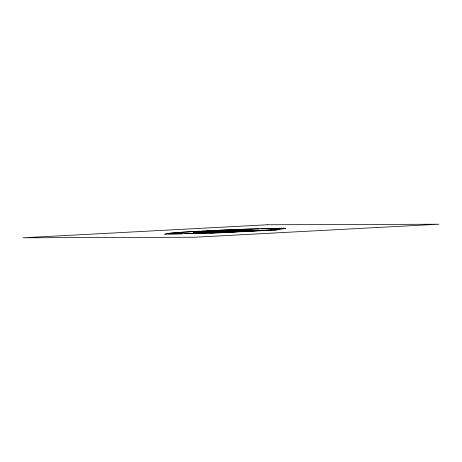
<?xml version="1.0" encoding="UTF-8"?>
<svg xmlns="http://www.w3.org/2000/svg" width="462" height="462" viewBox="0 0 462 462"><rect width="100%" height="100%" fill="white"/><g stroke="black" fill="none" stroke-linecap="round" stroke-linejoin="round"><path stroke-width="0.69" d="M204.672 232.45L203.078 232.322L222.078 230.994L251.75 229.926L250.958 230.093A29.73 0.624 -2.4 0 1 247.228 230.434L204.672 232.45A25.214 0.526 -2.4 0 1 198.77 232.588M209.991 233.102L274.012 229.903L282.611 228.372L285.712 228.355L276.415 229.966L217.03 232.929L164.726 234.165L167.111 233.628A126.01 2.639 -2.4 0 1 169.721 233.275L174.85 232.796A60.199 1.259 -2.4 0 1 184.315 232.138L186.873 231.976A64.23 1.346 -2.4 0 1 198.25 231.329L199.763 231.248M170.004 233.241L168.953 233.374A50.907 1.068 -2.4 0 0 167.925 233.691L169.121 233.818A45.565 0.953 -2.4 0 0 170.57 233.864A47.268 0.988 -2.4 0 0 177.968 233.83L182.502 233.743M170.137 233.223L174.601 232.784A89.564 1.877 -2.4 0 1 180.18 232.328L182.219 232.207A112.22 2.35 -2.4 0 1 191.869 231.664L204.354 231.006M203.101 231.075L210.649 230.694A61.729 1.294 -2.4 0 1 224.243 230.07L231.243 229.776A55.296 1.161 -2.4 0 1 246.465 229.198L259.067 228.805M242.013 231.439L250.71 230.983A64.847 1.357 -2.4 0 0 260.32 230.428L264.576 230.157A58.478 1.224 -2.4 0 0 268.347 229.903A59.39 1.242 -2.4 0 0 274.278 229.447L279.181 228.84A49.33 1.034 -2.4 0 0 278.008 228.598L275.953 228.54A44.843 0.941 -2.4 0 0 273.781 228.534L272.95 228.54A47.442 0.993 -2.4 0 0 263.38 228.696L260.874 228.754M238.456 231.618L232.912 231.884A61.469 1.288 -2.4 0 1 219.346 232.49L211.573 232.808A53.54 1.12 -2.4 0 1 195.368 233.391L185.002 233.685M258.258 228.829L284.147 228.176M198.775 232.588L193.168 232.536A26.848 0.56 -2.4 0 1 194.283 232.27L199.388 231.855A33.229 0.693 -2.4 0 1 206.271 231.427L211.81 231.127A33.218 0.693 -2.4 0 1 220.963 230.694L231.814 230.249A26.865 0.56 -2.4 0 1 241.441 229.932L250.294 229.81A25.052 0.526 -2.4 0 1 251.726 229.909M274.012 229.903L276.415 229.966M258.212 228.829A105.937 2.218 -2.4 0 0 237.306 229.47L230.584 229.758A110.666 2.316 -2.4 0 0 205.861 230.931M267.515 224.763L23.1 237.78L194.485 237.237L438.9 224.22L267.515 224.763"/></g></svg>
